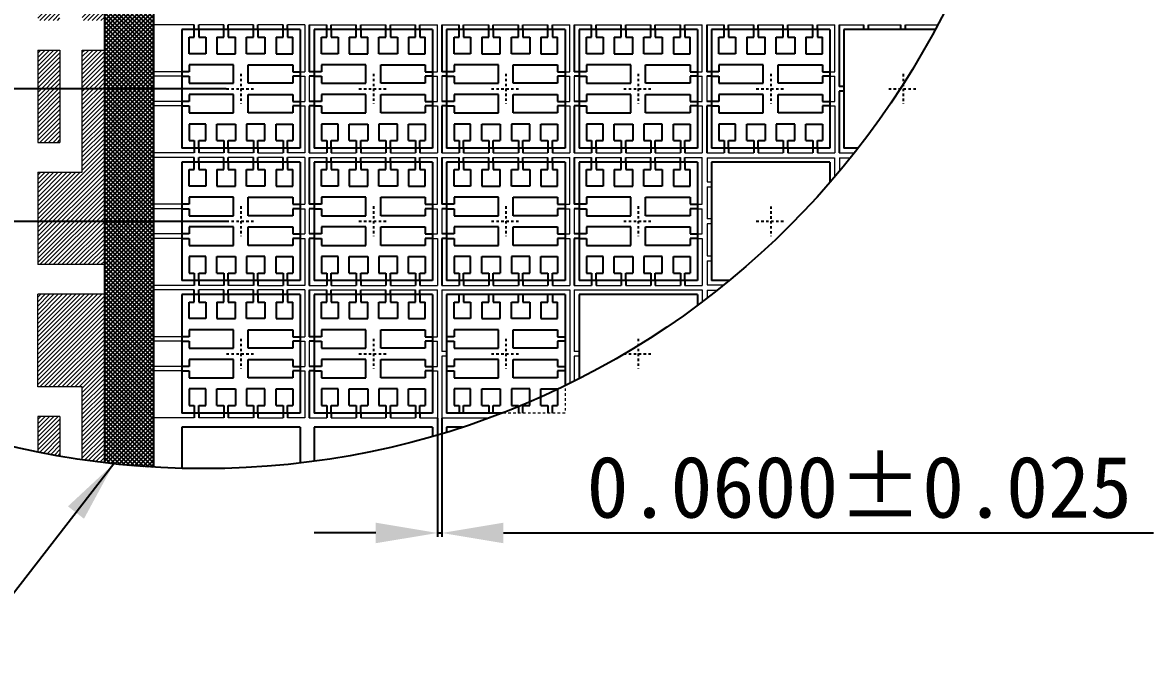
# Model space of a CAD drawing. Extents: x -120 to 253, y -170 to 71.
# Drawn here: x 203.62 to 249.46, y -17.48 to 8.86 of the extents above; entities that cross this region are included whole.
import ezdxf

# ---------------------------------------------------------------- set-up
doc = ezdxf.new("R2010")
doc.units = 0
doc.header["$LTSCALE"] = 0.01
doc.header["$MEASUREMENT"] = 0
doc.linetypes.add('CENTER2', pattern=[1.125, 0.75, -0.125, 0.125, -0.125])
doc.linetypes.add('PHANTOM', pattern=[2.5, 1.25, -0.25, 0.25, -0.25, 0.25, -0.25])
doc.layers.get('0').update_dxf_attribs({"linetype": 'CONTINUOUS', "lineweight": 0})
doc.layers.get('DEFPOINTS').update_dxf_attribs({"linetype": 'CONTINUOUS'})
doc.layers.add('AM_4', color=3, linetype='CONTINUOUS', lineweight=25)
doc.layers.add('Pkg', color=6, linetype='PHANTOM', lineweight=9)
for name, color, linetype in [('PACKAGE', 6, 'CONTINUOUS'), ('PATTERNING', 7, 'CONTINUOUS'), ('plating', 1, 'CONTINUOUS'), ('正面', 30, 'CONTINUOUS')]:
    doc.layers.add(name, color=color, linetype=linetype)
doc.styles.get("Standard").update_dxf_attribs({"font": ''})
doc.styles.get('STANDARD').set_extended_font_data('SimSun')
doc.dimstyles.new('LF2_A3_3X', dxfattribs={"dimtxt": 2.5, "dimasz": 2.5, "dimexe": 0.15, "dimexo": 0.01, "dimgap": 0.5, "dimtad": 1, "dimdec": 4, "dimlfac": 0.333333, "dimzin": 1, "dimdsep": 46, "dimlunit": 6, "dimtxsty": 'STANDARD', "dimcen": 2.5, "dimclrd": 1, "dimclre": 1, "dimclrt": 7, "dimadec": 0, "dimazin": 0, "dimtfac": 1, "dimtdec": 4, "dimtmove": 0, "dimatfit": 3, "dimfxl": 1, "dimtfillclr": 256, "dimtolj": 1, "dimtzin": 0, "dimarcsym": 1})

# ---------------------------------------------------------------- blocks, each defined once
blk = doc.blocks.new('ceter')
at = {"color": 1, "linetype": 'CENTER2', "ltscale": 0.05}
for p, q in [((133.948, 276.199), (133.948, 275.795)), ((133.948, 276.199), (133.948, 275.795)), ((133.948, 276.199), (133.948, 275.795)), ((133.948, 276.199), (133.948, 275.795)), ((133.753, 275.997), (134.143, 275.997)), ((133.753, 275.997), (134.143, 275.997)), ((133.753, 275.997), (134.143, 275.997)), ((133.753, 275.997), (134.143, 275.997))]:
    blk.add_line(p, q, dxfattribs=at)
blk = doc.blocks.new('11')
at = {"layer": 'PACKAGE', "color": 0}
for p, q in [((-549.124, -323.329), (-549.124, -324.929)), ((-547.524, -323.329), (-549.124, -323.329)), ((-547.524, -323.329), (-547.524, -324.929)), ((-547.524, -324.929), (-549.124, -324.929))]:
    blk.add_line(p, q, dxfattribs=at)
at = {"layer": 'plating'}
blk.add_blockref('ceter', (-682.272, -600.125), dxfattribs=at)
blk = doc.blocks.new('tie bar-3')
for p, q in [((-0.945, 1.297), (-1.77, 1.297)), ((-0.345, 1.297), (-0.855, 1.297)), ((0.255, 1.297), (-0.255, 1.297)), ((1.297, 1.297), (0.945, 1.297)), ((-1.2, 0.345), (-1.77, 0.345)), ((-1.2, 0.255), (-1.77, 0.255)), ((-1.2, -0.255), (-1.77, -0.255)), ((-1.2, -0.345), (-1.77, -0.345)), ((1.297, -0.345), (1.297, -1.298)), ((-0.945, -1.298), (-1.77, -1.298)), ((-0.345, -1.298), (-0.855, -1.298)), ((0.255, -1.298), (-0.255, -1.298)), ((1.297, -1.298), (0.945, -1.298))]:
    blk.add_line(p, q)
at = {"color": 0}
for p, q in [((0.855, 1.297), (0.345, 1.297)), ((1.297, 1.297), (1.297, 0.345)), ((-1.77, 0.255), (-1.77, -0.255)), ((1.2, 0.345), (1.297, 0.345)), ((1.2, 0.255), (1.297, 0.255)), ((1.297, 0.255), (1.297, -0.255)), ((1.2, -0.255), (1.297, -0.255)), ((1.2, -0.345), (1.297, -0.345)), ((0.345, -1.298), (0.855, -1.298))]:
    blk.add_line(p, q, dxfattribs=at)
at = {"layer": 'PATTERNING'}
for p, q in [((-1.77, 0.345), (-1.77, 1.297)), ((-0.945, 1.2), (-0.945, 1.297)), ((-0.855, 1.2), (-0.855, 1.297)), ((-0.345, 1.2), (-0.345, 1.297)), ((-0.255, 1.2), (-0.255, 1.297)), ((0.255, 1.2), (0.255, 1.297)), ((0.345, 1.2), (0.345, 1.297)), ((0.855, 1.2), (0.855, 1.297)), ((0.945, 1.2), (0.945, 1.297)), ((-1.77, -0.345), (-1.77, -1.298)), ((-0.945, -1.2), (-0.945, -1.298)), ((-0.855, -1.2), (-0.855, -1.298)), ((-0.345, -1.2), (-0.345, -1.298)), ((-0.255, -1.2), (-0.255, -1.298)), ((0.255, -1.2), (0.255, -1.298)), ((0.345, -1.2), (0.345, -1.298)), ((0.855, -1.2), (0.855, -1.298)), ((0.945, -1.2), (0.945, -1.298))]:
    blk.add_line(p, q, dxfattribs=at)
blk = doc.blocks.new('tie bar-4')
for p, q in [((-1.298, 1.297), (-0.945, 1.297)), ((-0.855, 1.297), (-0.345, 1.297)), ((0.345, 1.297), (0.855, 1.297)), ((0.945, 1.297), (1.297, 1.297)), ((1.297, -0.345), (1.297, -1.298)), ((-1.298, -1.298), (-0.945, -1.298)), ((-0.855, -1.298), (-0.345, -1.298)), ((-0.255, -1.298), (0.255, -1.298)), ((0.945, -1.298), (1.297, -1.298))]:
    blk.add_line(p, q)
at = {"color": 0}
for p, q in [((-0.255, 1.297), (0.255, 1.297)), ((1.297, 0.345), (1.297, 1.297)), ((-1.298, 0.255), (-1.298, -0.255)), ((1.2, 0.345), (1.297, 0.345)), ((1.2, 0.255), (1.297, 0.255)), ((1.297, -0.255), (1.297, 0.255)), ((1.2, -0.255), (1.297, -0.255)), ((1.2, -0.345), (1.297, -0.345)), ((0.345, -1.298), (0.855, -1.298))]:
    blk.add_line(p, q, dxfattribs=at)
at = {"layer": 'PATTERNING'}
for p, q in [((-1.298, 1.297), (-1.298, 0.345)), ((-0.945, 1.2), (-0.945, 1.297)), ((-0.855, 1.2), (-0.855, 1.297)), ((-0.345, 1.2), (-0.345, 1.297)), ((-0.255, 1.2), (-0.255, 1.297)), ((0.255, 1.2), (0.255, 1.297)), ((0.345, 1.2), (0.345, 1.297)), ((0.855, 1.2), (0.855, 1.297)), ((0.945, 1.2), (0.945, 1.297)), ((-1.2, 0.345), (-1.298, 0.345)), ((-1.2, 0.255), (-1.298, 0.255)), ((-1.2, -0.255), (-1.298, -0.255)), ((-1.2, -0.345), (-1.298, -0.345)), ((-1.298, -0.345), (-1.298, -1.298)), ((-0.945, -1.2), (-0.945, -1.298)), ((-0.855, -1.2), (-0.855, -1.298)), ((-0.345, -1.2), (-0.345, -1.298)), ((-0.255, -1.2), (-0.255, -1.298)), ((0.255, -1.2), (0.255, -1.298)), ((0.345, -1.2), (0.345, -1.298)), ((0.855, -1.2), (0.855, -1.298)), ((0.945, -1.2), (0.945, -1.298))]:
    blk.add_line(p, q, dxfattribs=at)
blk = doc.blocks.new('UNIT')
at = {"layer": 'Pkg'}
for p, q in [((-0.8, 0.8), (-0.8, -0.8)), ((0.8, 0.8), (-0.8, 0.8)), ((0.8, 0.8), (0.8, -0.8)), ((0.8, -0.8), (-0.8, -0.8))]:
    blk.add_line(p, q, dxfattribs=at)
at = {"layer": '正面', "color": 0}
for p, q in [((-0.63, 0.7), (-0.63, 0.8)), ((-0.57, 0.8), (-0.57, 0.7)), ((-0.23, 0.7), (-0.23, 0.8)), ((-0.17, 0.8), (-0.17, 0.7)), ((0.17, 0.7), (0.17, 0.8)), ((0.23, 0.8), (0.23, 0.7)), ((0.57, 0.7), (0.57, 0.8)), ((0.63, 0.8), (0.63, 0.7)), ((-0.7, 0.475), (-0.7, 0.7)), ((-0.475, 0.7), (-0.475, 0.475)), ((-0.325, 0.7), (-0.325, 0.475)), ((-0.075, 0.475), (-0.075, 0.7)), ((0.075, 0.475), (0.075, 0.7)), ((0.325, 0.7), (0.325, 0.475)), ((0.475, 0.7), (0.475, 0.475)), ((0.7, 0.475), (0.7, 0.7)), ((-0.475, 0.475), (-0.7, 0.475)), ((-0.325, 0.475), (-0.075, 0.475)), ((0.325, 0.475), (0.075, 0.475)), ((0.475, 0.475), (0.7, 0.475)), ((-0.1, 0.325), (-0.7, 0.325)), ((-0.1, 0.075), (-0.1, 0.325)), ((0.1, 0.075), (0.1, 0.325)), ((0.1, 0.325), (0.7, 0.325)), ((-0.7, 0.23), (-0.8, 0.23)), ((-0.8, 0.17), (-0.7, 0.17)), ((0.7, 0.23), (0.8, 0.23)), ((0.8, 0.17), (0.7, 0.17)), ((-0.7, 0.075), (-0.1, 0.075)), ((0.7, 0.075), (0.1, 0.075)), ((-0.1, -0.075), (-0.7, -0.075)), ((-0.1, -0.325), (-0.1, -0.075)), ((0.1, -0.325), (0.1, -0.075)), ((0.1, -0.075), (0.7, -0.075)), ((-0.7, -0.17), (-0.8, -0.17)), ((-0.8, -0.23), (-0.7, -0.23)), ((0.7, -0.17), (0.8, -0.17)), ((0.8, -0.23), (0.7, -0.23)), ((-0.7, -0.325), (-0.1, -0.325)), ((0.7, -0.325), (0.1, -0.325)), ((-0.475, -0.475), (-0.7, -0.475)), ((-0.7, -0.475), (-0.7, -0.7)), ((-0.475, -0.7), (-0.475, -0.475)), ((-0.325, -0.7), (-0.325, -0.475)), ((-0.325, -0.475), (-0.075, -0.475)), ((-0.075, -0.475), (-0.075, -0.7)), ((0.325, -0.475), (0.075, -0.475)), ((0.075, -0.475), (0.075, -0.7)), ((0.325, -0.7), (0.325, -0.475)), ((0.475, -0.7), (0.475, -0.475)), ((0.475, -0.475), (0.7, -0.475)), ((0.7, -0.475), (0.7, -0.7)), ((-0.63, -0.7), (-0.63, -0.8)), ((-0.57, -0.8), (-0.57, -0.7)), ((-0.23, -0.7), (-0.23, -0.8)), ((-0.17, -0.8), (-0.17, -0.7)), ((0.17, -0.7), (0.17, -0.8)), ((0.23, -0.8), (0.23, -0.7)), ((0.57, -0.7), (0.57, -0.8)), ((0.63, -0.8), (0.63, -0.7))]:
    blk.add_line(p, q, dxfattribs=at)
at = {"layer": '正面', "color": 0, "ltscale": 0.02}
for points in [[(-0.7, 0.7), (-0.63, 0.7)], [(-0.57, 0.7), (-0.475, 0.7)], [(-0.325, 0.7), (-0.23, 0.7)], [(-0.17, 0.7), (-0.075, 0.7)], [(0.075, 0.7), (0.17, 0.7)], [(0.23, 0.7), (0.325, 0.7)], [(0.475, 0.7), (0.57, 0.7)], [(0.63, 0.7), (0.7, 0.7)], [(-0.7, 0.325), (-0.7, 0.23)], [(0.7, 0.325), (0.7, 0.23)], [(-0.7, 0.17), (-0.7, 0.075)], [(0.7, 0.17), (0.7, 0.075)], [(-0.7, -0.075), (-0.7, -0.17)], [(0.7, -0.075), (0.7, -0.17)], [(-0.7, -0.23), (-0.7, -0.325)], [(0.7, -0.23), (0.7, -0.325)], [(-0.7, -0.7), (-0.63, -0.7)], [(-0.57, -0.7), (-0.475, -0.7)], [(-0.325, -0.7), (-0.23, -0.7)], [(-0.17, -0.7), (-0.075, -0.7)], [(0.075, -0.7), (0.17, -0.7)], [(0.23, -0.7), (0.325, -0.7)], [(0.475, -0.7), (0.57, -0.7)], [(0.63, -0.7), (0.7, -0.7)]]:
    blk.add_lwpolyline(points, dxfattribs=at)
blk = doc.blocks.new('*D33')
at = {"color": 1, "lineweight": -2, "transparency": 16777216}
for p, q in [((-566.478, -1246.109), (-566.478, -1250.916)), ((-566.298, -1246.109), (-566.298, -1250.916)), ((-568.978, -1250.766), (-571.478, -1250.766)), ((-566.478, -1250.766), (-566.298, -1250.766)), ((-563.798, -1250.766), (-537.449, -1250.766))]:
    blk.add_line(p, q, dxfattribs=at)
at = {"color": 1, "transparency": 16777216}
for points in [[(-568.978, -1251.182), (-568.978, -1250.349), (-566.478, -1250.766)], [(-563.798, -1250.349), (-563.798, -1251.182), (-566.298, -1250.766)]]:
    blk.add_solid(points, dxfattribs=at)
at = {"layer": 'DEFPOINTS', "color": 0, "transparency": 16777216}
for p in [(-566.478, -1246.099), (-566.298, -1246.099), (-566.298, -1250.766)]:
    blk.add_point(p, dxfattribs=at)
at = {"color": 7, "transparency": 16777216, "insert": (-549.374, -1248.918), "char_height": 2.5, "attachment_point": 5}
blk.add_mtext('\\A1;0.0600%%P0.025', dxfattribs=at)
blk = doc.blocks.new('*D37')
at = {"color": 1, "lineweight": -2, "transparency": 16777216}
blk.add_line((-575.038, -1232.764), (-626.138, -1232.764), dxfattribs=at)
at = {"layer": 'DEFPOINTS', "color": 0, "transparency": 16777216}
for p in [(-574.443, -1216.654), (-615.303, -1232.764), (-575.028, -1232.764)]:
    blk.add_point(p, dxfattribs=at)
at = {"color": 7, "transparency": 16777216, "insert": (-620.971, -1231.014), "char_height": 2.5, "attachment_point": 5}
blk.add_mtext('\\A1;5.3700', dxfattribs=at)
blk = doc.blocks.new('*D38')
at = {"color": 1, "lineweight": -2, "transparency": 16777216}
blk.add_line((-575.038, -1238.134), (-626.303, -1238.134), dxfattribs=at)
at = {"layer": 'DEFPOINTS', "color": 0, "transparency": 16777216}
for p in [(-574.443, -1216.654), (-615.482, -1238.134), (-575.028, -1238.134)]:
    blk.add_point(p, dxfattribs=at)
at = {"color": 7, "transparency": 16777216, "insert": (-621.142, -1236.384), "char_height": 2.5, "attachment_point": 5}
blk.add_mtext('\\A1;7.1600', dxfattribs=at)

msp = doc.modelspace()

# ---------------------------------------------------------------- hatches: boundary and pattern name
h = msp.add_hatch()
h.set_pattern_fill('ANSI31', color=3)
h.set_pattern_definition([(45, (-582.67815, -1247.91684), (-0.088388348, 0.088388348), [])])
h.paths.add_polyline_path([(204.23006, 2.80128), (206.03006, 2.80128), (206.03006, 7.75128), (206.93006, 7.75128), (206.93006, -0.94872), (204.23006, -0.94872)])
h.paths.add_polyline_path([(204.23006, 17.65128), (206.93006, 17.65128), (206.93006, 13.90128), (205.13006, 13.90128), (205.13006, 8.95128), (204.23006, 8.95128)])
h.paths.add_polyline_path([(204.23006, 26.98128), (205.13006, 26.98128), (205.13006, 22.60128), (206.93006, 22.60128), (206.93006, 18.85128), (204.23006, 18.85128)])
h.paths.add_polyline_path([(204.23006, -2.14872), (206.93006, -2.14872), (206.93006, -8.97669, -0.00675569), (206.03006, -8.8559), (206.03006, -5.89872), (204.23006, -5.89872)])
h.paths.add_polyline_path([(243.74006, 28.93128), (243.74006, 29.68128), (238.19006, 29.68128), (238.19006, 30.58128), (243.97975, 30.58128, -0.01243655), (244.24687, 28.93128)])
h.paths.add_polyline_path([(223.94006, 28.93128), (223.94006, 28.78128), (218.39006, 28.78128), (218.39006, 27.88128), (227.69006, 27.88128), (227.69006, 28.93128)])
h.paths.add_polyline_path([(211.71506, 28.93128), (212.84006, 28.93128), (212.84006, 29.68128), (217.19006, 29.68128), (217.19006, 30.58128), (211.71506, 30.58128)])
h.paths.add_polyline_path([(228.89006, 28.93128), (228.89006, 27.88128), (236.99006, 27.88128), (236.99006, 28.78128), (232.64006, 28.78128), (232.64006, 28.93128)])
h.paths.add_polyline_path([(228.89006, 28.93128), (232.64006, 28.93128), (232.64006, 30.58128), (228.89006, 30.58128)])
h.paths.add_polyline_path([(223.94006, 28.93128), (227.69006, 28.93128), (227.69006, 30.58128), (223.94006, 30.58128)])
h.paths.add_polyline_path([(207.74006, 28.93128), (210.51506, 28.93128), (210.51506, 30.58128), (207.74006, 30.58128)])
h.paths.add_polyline_path([(204.23006, 28.93128), (206.93006, 28.93128), (206.93006, 30.58128), (204.23006, 30.58128)])
h.paths.add_polyline_path([(218.39006, 30.58128), (222.74006, 30.58128), (222.74006, 29.68128), (218.39006, 29.68128)])
h.paths.add_polyline_path([(238.19006, 27.88128), (242.54006, 27.88128), (242.54006, 28.78128), (238.19006, 28.78128)])
h.paths.add_polyline_path([(204.23006, 7.75128), (205.13006, 7.75128), (205.13006, 4.00128), (204.23006, 4.00128)])
h.paths.add_polyline_path([(206.03006, 12.70128), (206.93006, 12.70128), (206.93006, 8.95128), (206.03006, 8.95128)])
h.paths.add_polyline_path([(207.74006, 28.93128), (207.74006, 27.88128), (210.51506, 27.88128), (210.51506, 28.93128)])
h.paths.add_polyline_path([(206.03006, 26.98128), (206.93006, 26.98128), (206.93006, 23.80128), (206.03006, 23.80128)])
h.paths.add_polyline_path([(233.84006, 30.58128), (236.99006, 30.58128), (236.99006, 29.68128), (233.84006, 29.68128)])
h.paths.add_polyline_path([(214.04006, 27.88128), (217.19006, 27.88128), (217.19006, 28.78128), (214.04006, 28.78128)])
h.paths.add_polyline_path([(204.23006, 28.93128), (204.23006, 28.18128), (206.93006, 28.18128), (206.93006, 28.93128)])
h.paths.add_polyline_path([(204.23006, -7.09872), (205.13006, -7.09872), (205.13006, -8.71019, -0.00681536), (204.23006, -8.53926)])
h.paths.add_polyline_path([(211.71506, 28.93128), (211.71506, 27.88128), (212.84006, 27.88128), (212.84006, 28.93128)])
at = {"layer": 'plating'}
h = msp.add_hatch(dxfattribs=at)
h.set_pattern_fill('ANSI37', color=256, style=0)
edge = h.paths.add_edge_path()
edge.add_arc((210.95006, 24.38742), 33.60542, 263.051179, 266.54537)
edge.add_line((206.93006, 13.90128), (208.92506, 13.90128))
edge.add_line((208.92506, 13.90128), (208.92506, -9.15694))
edge.add_line((206.93006, 13.90128), (206.93006, -8.97669))

# ---------------------------------------------------------------- linework, layer by layer
for p, q in [((236.72006, 8.77128), (237.72506, 8.77128)), ((237.90506, 8.77128), (239.22506, 8.77128)), ((239.40506, 8.77128), (240.70675, 8.77128)), ((206.03006, 2.80128), (206.03006, 7.75128)), ((204.23006, 4.00128), (205.13006, 4.00128)), ((231.36506, 3.38628), (231.36506, 2.41128)), ((231.36506, 3.38628), (236.52506, 3.38628)), ((236.52506, 3.38628), (236.52506, 2.58733)), ((236.72006, 3.58128), (237.34, 3.58128)), ((236.73506, 3.38628), (236.73506, 2.83613)), ((236.73506, 3.38628), (237.18508, 3.38628)), ((204.23006, 2.80128), (206.03006, 2.80128)), ((231.36506, 2.41128), (231.54506, 2.41128)), ((231.36506, 2.20128), (231.54506, 2.20128)), ((231.36506, 2.20128), (231.36506, 0.91128)), ((231.54506, 0.91128), (231.36506, 0.91128)), ((231.54506, 0.70128), (231.36506, 0.70128)), ((231.36506, 0.70128), (231.36506, -0.58872)), ((231.36506, -0.58872), (231.54506, -0.58872)), ((231.36506, -0.79872), (231.54506, -0.79872)), ((231.36506, -0.79872), (231.36506, -1.77372)), ((231.36506, -1.77372), (232.04317, -1.77372)), ((204.23006, -5.89872), (204.23006, -2.14872)), ((206.93006, -2.14872), (206.93006, -8.97669)), ((220.61006, -1.96872), (220.61006, -4.47372)), ((220.61006, -1.96872), (225.80006, -1.96872)), ((225.80006, -1.96872), (225.80006, -5.75892)), ((225.98006, -1.96872), (225.98006, -4.47372)), ((225.98006, -1.96872), (231.17006, -1.96872)), ((231.17006, -1.96872), (231.17006, -2.45427)), ((231.36506, -1.98372), (231.36506, -2.30625)), ((231.36506, -1.98372), (231.78002, -1.98372)), ((220.80506, -4.47372), (220.61006, -4.47372)), ((226.17506, -4.47372), (225.98006, -4.47372)), ((220.80506, -4.65372), (220.61006, -4.65372)), ((220.61006, -4.65372), (220.61006, -7.15872)), ((226.17506, -4.65372), (225.98006, -4.65372)), ((225.98006, -4.65372), (225.98006, -5.66959)), ((206.03006, -5.89872), (204.23006, -5.89872)), ((206.03006, -8.8559), (206.03006, -5.89872)), ((205.13006, -7.09872), (204.23006, -7.09872)), ((220.61006, -7.15872), (222.57382, -7.15872))]:
    msp.add_line(p, q)
at = {"color": 0}
for p, q in [((204.23006, 7.75128), (205.13006, 7.75128)), ((204.23006, 7.75128), (204.23006, 4.00128)), ((205.13006, 7.75128), (205.13006, 4.00128)), ((206.03006, 7.75128), (206.93006, 7.75128)), ((206.93006, 7.75128), (206.93006, -0.94872)), ((204.23006, 2.80128), (204.23006, -0.94872)), ((206.93006, -0.94872), (204.23006, -0.94872)), ((206.93006, -2.14872), (204.23006, -2.14872)), ((204.23006, -7.09872), (204.23006, -8.53926)), ((205.13006, -7.09872), (205.13006, -8.71019))]:
    msp.add_line(p, q, dxfattribs=at)
at = {"layer": 'AM_4'}
msp.add_circle((210.95006, 24.38742), 33.60542, dxfattribs=at)
at = {"layer": 'PACKAGE', "color": 0}
for p, q in [((236.91506, 8.57628), (236.91506, 3.77628)), ((240.6036, 8.57628), (236.91506, 8.57628)), ((237.49258, 3.77628), (236.91506, 3.77628)), ((231.54506, 3.20628), (231.54506, -1.59372)), ((236.34506, 3.20628), (231.54506, 3.20628)), ((236.34506, 3.20628), (236.34506, 2.41128)), ((232.26449, -1.59372), (231.54506, -1.59372)), ((220.80506, -2.16372), (220.80506, -6.96372)), ((225.60506, -2.16372), (220.80506, -2.16372)), ((225.60506, -2.16372), (225.60506, -5.8542)), ((226.17506, -2.16372), (226.17506, -5.57128)), ((230.97506, -2.16372), (226.17506, -2.16372)), ((230.97506, -2.16372), (230.97506, -2.60006)), ((223.05091, -6.96372), (220.80506, -6.96372)), ((210.06506, -7.53372), (210.06506, -9.20635)), ((214.86506, -7.53372), (210.06506, -7.53372)), ((214.86506, -7.53372), (214.86506, -8.98918)), ((215.43506, -7.53372), (215.43506, -8.91737)), ((220.23506, -7.53372), (215.43506, -7.53372)), ((220.23506, -7.53372), (220.23506, -7.90984)), ((220.80506, -7.53372), (220.80506, -7.7405)), ((221.45555, -7.53372), (220.80506, -7.53372))]:
    msp.add_line(p, q, dxfattribs=at)
at = {"layer": 'PATTERNING'}
for p, q in [((236.72006, 8.77128), (236.72006, 6.26628)), ((237.72506, 8.57628), (237.72506, 8.77128)), ((237.90506, 8.57628), (237.90506, 8.77128)), ((239.22506, 8.57628), (239.22506, 8.77128)), ((239.40506, 8.57628), (239.40506, 8.77128)), ((236.91506, 6.26628), (236.72006, 6.26628)), ((236.72006, 6.08628), (236.72006, 3.58128)), ((236.91506, 6.08628), (236.72006, 6.08628))]:
    msp.add_line(p, q, dxfattribs=at)
at = {"layer": 'plating'}
for p, q in [((206.93006, 27.88128), (206.93006, -8.97669)), ((208.92506, 25.82628), (208.92506, -9.15694)), ((208.92506, 25.82628), (208.92506, -9.15694))]:
    msp.add_line(p, q, dxfattribs=at)

# ---------------------------------------------------------------- block references
for name, p, xscale, yscale, zscale in [('tie bar-3', (212.46506, 6.17628), 2, 2, 2), ('tie bar-4', (217.83506, 6.17628), 2, 2, 2), ('tie bar-4', (223.20506, 6.17628), 2, 2, 2), ('tie bar-4', (228.57506, 6.17628), 2, 2, 2), ('tie bar-4', (233.94506, 6.17628), 2, 2, 2), ('11', (1857.43804, 978.56276), 3, 3, 3), ('UNIT', (212.46506, 6.17628), 3, 3, 3), ('11', (1862.80804, 978.56276), 3, 3, 3), ('UNIT', (217.83506, 6.17628), 3, 3, 3), ('11', (1868.17804, 978.56276), 3, 3, 3), ('UNIT', (223.20506, 6.17628), 3, 3, 3), ('11', (1873.54804, 978.56276), 3, 3, 3), ('UNIT', (228.57506, 6.17628), 3, 3, 3), ('11', (1878.91804, 978.56276), 3, 3, 3), ('UNIT', (233.94506, 6.17628), 3, 3, 3), ('tie bar-3', (212.46506, 0.80628), 2, 2, 2), ('tie bar-4', (217.83506, 0.80628), 2, 2, 2), ('tie bar-4', (223.20506, 0.80628), 2, 2, 2), ('tie bar-4', (228.57506, 0.80628), 2, 2, 2), ('11', (1857.43804, 973.19276), 3, 3, 3), ('UNIT', (212.46506, 0.80628), 3, 3, 3), ('11', (1862.80804, 973.19276), 3, 3, 3), ('UNIT', (217.83506, 0.80628), 3, 3, 3), ('11', (1868.17804, 973.19276), 3, 3, 3), ('UNIT', (223.20506, 0.80628), 3, 3, 3), ('11', (1873.54804, 973.19276), 3, 3, 3), ('UNIT', (228.57506, 0.80628), 3, 3, 3), ('tie bar-3', (212.46506, -4.56372), 2, 2, 2), ('11', (1857.43804, 967.82276), 3, 3, 3), ('UNIT', (212.46506, -4.56372), 3, 3, 3), ('tie bar-4', (217.83506, -4.56372), 2, 2, 2), ('11', (1862.80804, 967.82276), 3, 3, 3), ('UNIT', (217.83506, -4.56372), 3, 3, 3), ('UNIT', (223.20506, -4.56372), 3, 3, 3)]:
    msp.add_blockref(name, p, dxfattribs=dict(xscale=xscale, yscale=yscale, zscale=zscale))
at = {"layer": 'plating', "xscale": 3, "yscale": 3, "zscale": 3}
for p in [(-162.52932, -821.81353), (-167.89932, -827.18353), (-178.63932, -832.55353), (-173.26932, -832.55353)]:
    msp.add_blockref('ceter', p, dxfattribs=at)

# ---------------------------------------------------------------- dimensions: what is measured, and where the dimension line sits
at = {"color": 0}
for feature_location, offset, picture, middle in [((211.87985, 0.80628), (-40.4532, 0), '*D38', (165.76603, 2.55628)), ((211.87985, 6.17628), (-40.27473, 0), '*D37', (165.93752, 7.92628))]:
    dim = msp.add_ordinate_dim(feature_location=feature_location, offset=offset, dtype=0, origin=(212.46506, 22.28628), dimstyle='LF2_A3_3X', dxfattribs=at)
    dim.commit()
    dim.dimension.update_dxf_attribs({"geometry": picture, "text_midpoint": middle, "insert": (786.90821, 1238.94015)})
dim = msp.add_linear_dim(base=(220.61006, -11.82562), p1=(220.43006, -7.15872), p2=(220.61006, -7.15872), text='<>%%P0.025', dimstyle='LF2_A3_3X')
dim.commit()
dim.dimension.update_dxf_attribs({"geometry": '*D33', "text_midpoint": (237.53464, -9.97785), "insert": (786.90821, 1238.94015)})

# ---------------------------------------------------------------- leaders
msp.add_leader([(207.30898, -9.02017), (200.76489, -17.4766), (180.43432, -17.4766)], dimstyle='LF2_A3_3X', override={"dimgap": 0.5, "dimtad": 0})

doc.saveas('drawing.dxf')
